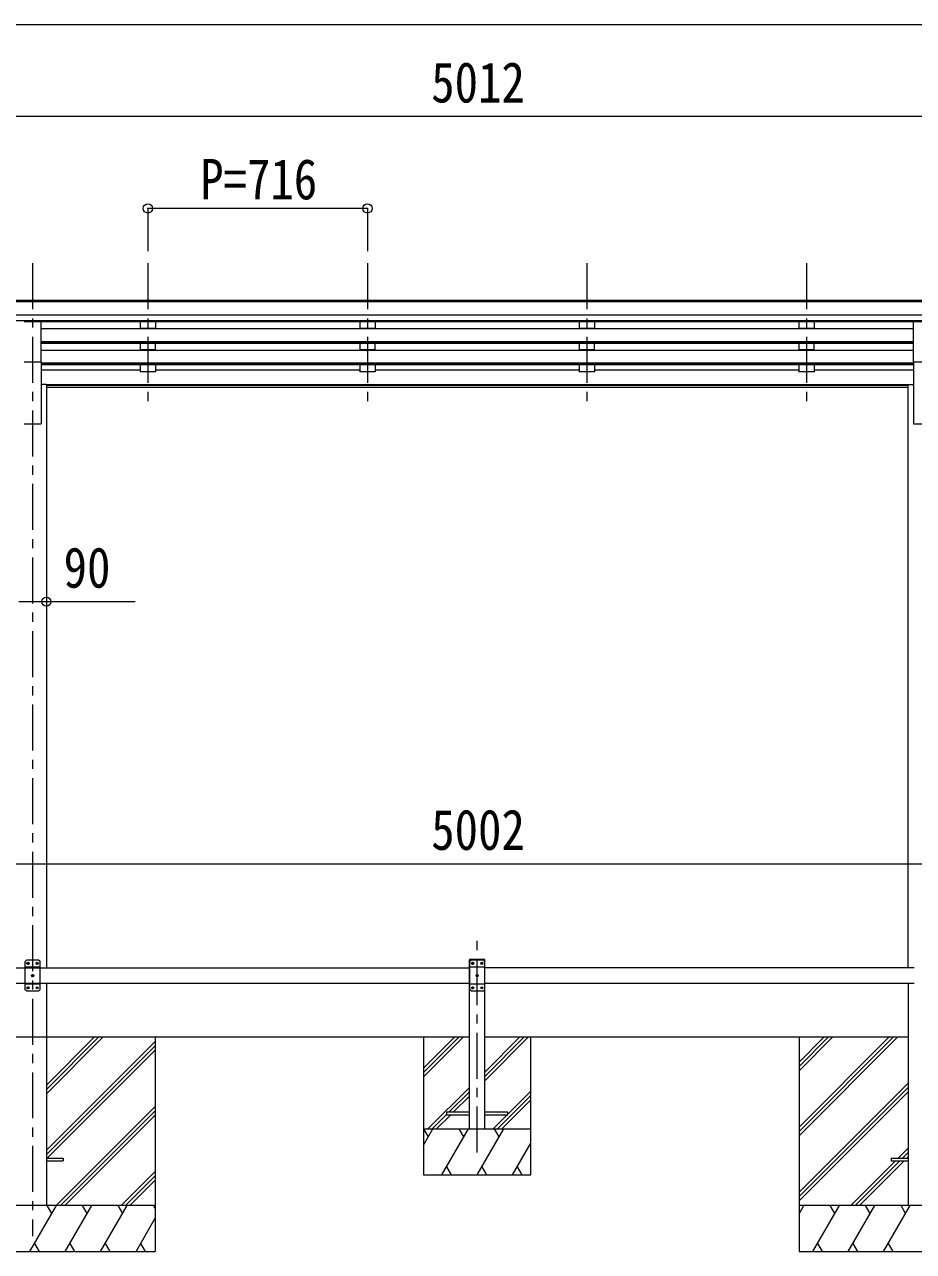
# Model space of a CAD drawing. Units: millimetres at full size, sheet at 1:30. Extents: x -8432 to 8432, y -5820 to 5820.
# Drawn here: x -157 to 2742, y -2958 to 1046 of the extents above; entities that cross this region are included whole.
import ezdxf
from ezdxf.enums import TextEntityAlignment as Align

# ---------------------------------------------------------------- set-up
doc = ezdxf.new("R2010")
doc.units = ezdxf.units.MM
doc.header["$LTSCALE"] = 30
doc.header["$PDMODE"] = 32
doc.header["$PDSIZE"] = 30
doc.linetypes.add('CHAIN1', pattern=[8, 5, -1, 1, -1])
for name, color, linetype, lineweight in [('0-0_0', 7, 'Continuous', 9), ('0-1_本体', 5, 'CHAIN1', 9), ('0-3_ELV2', 4, 'Continuous', 9), ('0-6_OTH_LINE', 6, 'Continuous', 9)]:
    doc.layers.add(name, color=color, linetype=linetype, lineweight=lineweight)
doc.styles.add('ＭＳ ゴシック', font='')
doc.styles.get('ＭＳ ゴシック').set_extended_font_data('MS Gothic')

msp = doc.modelspace()

# ---------------------------------------------------------------- linework, layer by layer
at = {"layer": '0-0_0'}
for p, q in [((-1091.61, -2257.67), (1294.39, -2257.67)), ((-85.61, -2443.3), (100.02, -2257.67)), ((-85.61, -2429.16), (85.88, -2257.67)), ((-85.61, -2415.02), (71.74, -2257.67)), ((-85.61, -2627.15), (269.19, -2272.35)), ((269.19, -2257.67), (269.19, -2957.67)), ((1144.39, -2257.67), (1144.39, -2707.67)), ((1144.39, -2360.02), (1246.73, -2257.67)), ((1144.39, -2374.16), (1260.88, -2257.67)), ((1144.39, -2388.3), (1275.02, -2257.67)), ((1344.39, -2400.44), (1487.15, -2257.67)), ((1344.39, -2386.29), (1473.01, -2257.67)), ((1344.39, -2372.15), (1458.87, -2257.67)), ((1344.39, -2257.67), (2724.39, -2257.67)), ((1494.39, -2707.67), (1494.39, -2257.67)), ((2369.19, -2257.67), (2369.19, -2957.67)), ((2369.19, -2551.85), (2663.37, -2257.67)), ((2369.19, -2565.99), (2677.51, -2257.67)), ((2369.19, -2580.13), (2691.65, -2257.67)), ((2369.19, -2368), (2479.52, -2257.67)), ((2369.19, -2353.86), (2465.38, -2257.67)), ((2369.19, -2339.72), (2451.24, -2257.67)), ((-85.61, -2641.29), (269.19, -2286.49)), ((-83.35, -2653.17), (269.19, -2300.63)), ((1158.86, -2557.67), (1294.39, -2422.15)), ((1227.01, -2503.67), (1294.39, -2436.29)), ((1419.39, -2509.28), (1494.39, -2434.28)), ((2369.19, -2763.98), (2723.99, -2409.18)), ((2369.19, -2778.12), (2723.99, -2423.32)), ((2369.19, -2792.26), (2723.99, -2437.47)), ((1241.15, -2503.67), (1294.39, -2450.43)), ((1385.14, -2557.67), (1494.39, -2448.43)), ((1399.28, -2557.67), (1494.39, -2462.57)), ((-54, -2807.67), (269.19, -2484.48)), ((-39.86, -2807.67), (269.19, -2498.62)), ((-25.72, -2807.67), (269.19, -2512.77)), ((1173.01, -2557.67), (1219.39, -2511.29)), ((1187.15, -2557.67), (1233.15, -2511.67)), ((1371, -2557.67), (1417, -2511.67)), ((1144.39, -2610.79), (1175.05, -2557.67)), ((1144.39, -2557.67), (1494.39, -2557.67)), ((1160.05, -2583.65), (1145.05, -2557.67)), ((1203.92, -2707.67), (1290.52, -2557.67)), ((1275.52, -2583.65), (1260.52, -2557.67)), ((1319.39, -2707.67), (1405.99, -2557.67)), ((1390.99, -2583.65), (1375.99, -2557.67)), ((1434.86, -2707.67), (1494.39, -2604.57)), ((2692.13, -2653.17), (2723.99, -2621.31)), ((2706.27, -2653.17), (2723.99, -2635.46)), ((1218.92, -2681.69), (1233.92, -2707.67)), ((1334.39, -2681.69), (1349.39, -2707.67)), ((1449.86, -2681.69), (1464.86, -2707.67)), ((2537.63, -2807.67), (2683.13, -2662.17)), ((2551.77, -2807.67), (2697.27, -2662.17)), ((2565.91, -2807.67), (2711.41, -2662.17)), ((2720.41, -2653.17), (2723.99, -2649.6)), ((158.13, -2807.67), (269.19, -2696.61)), ((172.27, -2807.67), (269.19, -2710.76)), ((1144.39, -2707.67), (1494.39, -2707.67)), ((186.41, -2807.67), (269.19, -2724.9)), ((269.19, -2807.67), (-530.81, -2807.67)), ((-139.65, -2957.67), (-53.05, -2807.67)), ((-68.05, -2833.65), (-83.05, -2807.67)), ((-24.18, -2957.67), (62.42, -2807.67)), ((47.42, -2833.65), (32.42, -2807.67)), ((91.29, -2957.67), (177.89, -2807.67)), ((147.89, -2807.67), (162.89, -2833.65)), ((263.36, -2807.67), (269.19, -2817.77)), ((3169.19, -2807.67), (2369.19, -2807.67)), ((2369.19, -2835.17), (2385.07, -2807.67)), ((2413.93, -2957.67), (2500.54, -2807.67)), ((2485.54, -2833.65), (2470.54, -2807.67)), ((2529.41, -2957.67), (2616.01, -2807.67)), ((2601.01, -2833.65), (2586.01, -2807.67)), ((2644.88, -2957.67), (2731.48, -2807.67)), ((2716.48, -2833.65), (2701.48, -2807.67)), ((206.76, -2957.67), (269.19, -2849.53)), ((-530.81, -2957.67), (269.19, -2957.67)), ((-124.66, -2931.69), (-109.66, -2957.67)), ((-9.19, -2931.69), (5.81, -2957.67)), ((106.28, -2931.69), (121.28, -2957.67)), ((221.75, -2931.69), (236.75, -2957.67)), ((2369.19, -2957.67), (3169.19, -2957.67)), ((2428.93, -2931.69), (2443.93, -2957.67)), ((2544.4, -2931.69), (2559.4, -2957.67)), ((2659.87, -2931.69), (2674.87, -2957.67))]:
    msp.add_line(p, q, dxfattribs=at)
at = {"layer": '0-1_本体'}
for p, q in [((-130.61, 266.73), (-130.61, -2907.67)), ((245.39, 266.73), (245.39, -210.79)), ((961.39, 266.73), (961.39, -210.79)), ((1677.39, 266.73), (1677.39, -210.79)), ((2393.39, 266.73), (2393.39, -210.79)), ((1319.39, -2634.23), (1319.39, -1918.19))]:
    msp.add_line(p, q, dxfattribs=at)
at = {"layer": '0-3_ELV2'}
for p, q in [((3808.89, 145.72), (-1180.11, 145.72)), ((3808.89, 140.51), (-1180.11, 140.51)), ((3818.89, 96.98), (-1180.11, 96.98)), ((3818.89, 79.12), (-1180.11, 79.12)), ((-158.11, 76.7), (-103.11, 76.7)), ((-103.11, -55.1), (-103.11, 76.7)), ((2741.89, 75.88), (-103.11, 75.88)), ((-103.11, 53.81), (2741.89, 53.81)), ((220.39, 75.78), (220.39, 53.91)), ((270.39, 53.91), (220.39, 53.91)), ((270.39, 75.78), (270.39, 53.91)), ((936.39, 75.78), (936.39, 53.91)), ((986.39, 53.91), (936.39, 53.91)), ((986.39, 75.78), (986.39, 53.91)), ((1652.39, 75.78), (1652.39, 53.91)), ((1702.39, 53.91), (1652.39, 53.91)), ((1702.39, 75.78), (1702.39, 53.91)), ((2368.39, 75.78), (2368.39, 53.91)), ((2418.39, 53.91), (2368.39, 53.91)), ((2418.39, 75.78), (2418.39, 53.91)), ((2741.89, -55.1), (2741.89, 76.7)), ((2741.89, 76.7), (2796.89, 76.7)), ((-103.11, 11.93), (2741.89, 11.93)), ((-103.11, 10.44), (2741.89, 10.44)), ((-103.11, 6.12), (2741.89, 6.12)), ((220.39, 6.12), (220.39, -16.19)), ((270.39, -16.19), (270.39, 6.12)), ((936.39, 6.12), (936.39, -16.19)), ((986.39, -16.19), (986.39, 6.12)), ((1652.39, 6.12), (1652.39, -16.19)), ((1702.39, -16.19), (1702.39, 6.12)), ((2368.39, 6.12), (2368.39, -16.19)), ((2418.39, -16.19), (2418.39, 6.12)), ((-103.11, -16.29), (2741.89, -16.29)), ((270.39, -16.19), (220.39, -16.19)), ((986.39, -16.19), (936.39, -16.19)), ((1702.39, -16.19), (1652.39, -16.19)), ((2418.39, -16.19), (2368.39, -16.19)), ((-158.11, -55.1), (-103.11, -55.1)), ((-103.11, -55.1), (-103.11, -257.67)), ((-103.11, -58.17), (2741.89, -58.17)), ((-103.11, -59.66), (2741.89, -59.66)), ((-103.11, -63.98), (2741.89, -63.98)), ((220.39, -63.98), (220.39, -87.03)), ((270.39, -63.98), (270.39, -87.03)), ((936.39, -63.98), (936.39, -87.03)), ((986.39, -63.98), (986.39, -87.03)), ((1652.39, -63.98), (1652.39, -87.03)), ((1702.39, -63.98), (1702.39, -87.03)), ((2368.39, -63.98), (2368.39, -87.03)), ((2418.39, -63.98), (2418.39, -87.03)), ((2741.89, -55.1), (2741.89, -257.67)), ((2741.89, -55.1), (2796.89, -55.1)), ((220.39, -82.08), (-103.11, -82.08)), ((270.39, -87.03), (220.39, -87.03)), ((936.39, -82.08), (270.39, -82.08)), ((986.39, -87.03), (936.39, -87.03)), ((1652.39, -82.08), (986.39, -82.08)), ((1702.39, -87.03), (1652.39, -87.03)), ((2368.39, -82.08), (1702.39, -82.08)), ((2418.39, -87.03), (2368.39, -87.03)), ((2741.89, -82.08), (2418.39, -82.08)), ((-85.41, -128.67), (-103.11, -128.67)), ((-85.41, -128.67), (-85.41, -2032.67)), ((-85.41, -129.1), (2724.19, -129.1)), ((-85.41, -130.49), (2724.19, -130.49)), ((2724.19, -138.18), (-85.41, -138.18)), ((2724.19, -128.67), (2724.19, -2032.67)), ((2724.19, -128.67), (2741.89, -128.67)), ((-158.11, -257.67), (-103.11, -257.67)), ((2741.89, -257.67), (2796.89, -257.67)), ((-1091.61, -2032.67), (1294.39, -2032.67)), ((-150.61, -2007.67), (-155.61, -2012.67)), ((-155.61, -2012.67), (-155.61, -2102.67)), ((-105.61, -2030.37), (-155.61, -2030.37)), ((-110.61, -2007.67), (-150.61, -2007.67)), ((-146.87, -2017.25), (-147.71, -2017.25)), ((-144.35, -2018.09), (-143.51, -2018.09)), ((-116.87, -2017.25), (-117.71, -2017.25)), ((-114.35, -2018.09), (-113.51, -2018.09)), ((-110.61, -2007.67), (-105.61, -2012.67)), ((-105.61, -2102.67), (-105.61, -2012.67)), ((1294.09, -2007.67), (1294.19, -2005.62)), ((1344.69, -2007.67), (1294.09, -2007.67)), ((1294.39, -2557.67), (1294.39, -2007.67)), ((1299.39, -2007.67), (1294.39, -2012.67)), ((1294.39, -2012.67), (1294.39, -2102.67)), ((1344.39, -2030.37), (1294.39, -2030.37)), ((1343.58, -2004.67), (1295.19, -2004.67)), ((1339.39, -2007.67), (1299.39, -2007.67)), ((1303.13, -2017.25), (1302.29, -2017.25)), ((1305.65, -2018.09), (1306.49, -2018.09)), ((1333.13, -2017.25), (1332.29, -2017.25)), ((1335.65, -2018.09), (1336.49, -2018.09)), ((1339.39, -2007.67), (1344.39, -2012.67)), ((1344.39, -2557.67), (1344.39, -2007.67)), ((1344.39, -2102.67), (1344.39, -2012.67)), ((2744.39, -2032.67), (1344.39, -2032.67)), ((1344.69, -2007.67), (1344.58, -2005.62)), ((-131.87, -2057.25), (-132.71, -2057.25)), ((-129.35, -2058.09), (-128.51, -2058.09)), ((1318.13, -2057.25), (1317.29, -2057.25)), ((1320.65, -2058.09), (1321.49, -2058.09)), ((-1091.61, -2082.67), (1294.39, -2082.67)), ((-105.61, -2084.97), (-155.61, -2084.97)), ((-150.61, -2107.67), (-155.61, -2102.67)), ((-150.61, -2107.67), (-110.61, -2107.67)), ((-146.87, -2097.25), (-147.71, -2097.25)), ((-144.35, -2098.09), (-143.51, -2098.09)), ((-116.87, -2097.25), (-117.71, -2097.25)), ((-114.35, -2098.09), (-113.51, -2098.09)), ((-110.61, -2107.67), (-105.61, -2102.67)), ((-85.61, -2082.67), (-85.61, -2807.67)), ((1344.39, -2084.97), (1294.39, -2084.97)), ((1299.39, -2107.67), (1294.39, -2102.67)), ((1299.39, -2107.67), (1339.39, -2107.67)), ((1303.13, -2097.25), (1302.29, -2097.25)), ((1305.65, -2098.09), (1306.49, -2098.09)), ((1333.13, -2097.25), (1332.29, -2097.25)), ((1335.65, -2098.09), (1336.49, -2098.09)), ((1339.39, -2107.67), (1344.39, -2102.67)), ((1344.39, -2082.67), (2744.39, -2082.67)), ((2724.39, -2082.67), (2724.39, -2807.67)), ((1294.39, -2503.67), (1219.39, -2503.67)), ((1344.39, -2511.67), (1419.39, -2511.67)), ((-85.61, -2653.17), (-30.81, -2653.17)), ((-85.61, -2662.17), (-30.81, -2662.17)), ((-30.81, -2653.17), (-30.81, -2662.17)), ((2669.19, -2653.17), (2669.19, -2662.17)), ((2669.19, -2653.17), (2723.99, -2653.17)), ((2669.19, -2662.17), (2723.99, -2662.17))]:
    msp.add_line(p, q, dxfattribs=at)
for points in [[(-147.71, -2017.25), (-147.71, -2018.09), (-146.87, -2018.09)], [(-145.19, -2016.41), (-145.19, -2015.57), (-146.03, -2015.57), (-146.03, -2016.41)], [(-146.03, -2018.93), (-146.03, -2019.77), (-145.19, -2019.77), (-145.19, -2018.93)], [(-143.51, -2018.09), (-143.51, -2017.25), (-144.35, -2017.25)], [(-117.71, -2017.25), (-117.71, -2018.09), (-116.87, -2018.09)], [(-115.19, -2016.41), (-115.19, -2015.57), (-116.03, -2015.57), (-116.03, -2016.41)], [(-116.03, -2018.93), (-116.03, -2019.77), (-115.19, -2019.77), (-115.19, -2018.93)], [(-113.51, -2018.09), (-113.51, -2017.25), (-114.35, -2017.25)], [(1302.29, -2017.25), (1302.29, -2018.09), (1303.13, -2018.09)], [(1304.81, -2016.41), (1304.81, -2015.57), (1303.97, -2015.57), (1303.97, -2016.41)], [(1303.97, -2018.93), (1303.97, -2019.77), (1304.81, -2019.77), (1304.81, -2018.93)], [(1306.49, -2018.09), (1306.49, -2017.25), (1305.65, -2017.25)], [(1332.29, -2017.25), (1332.29, -2018.09), (1333.13, -2018.09)], [(1334.81, -2016.41), (1334.81, -2015.57), (1333.97, -2015.57), (1333.97, -2016.41)], [(1333.97, -2018.93), (1333.97, -2019.77), (1334.81, -2019.77), (1334.81, -2018.93)], [(1336.49, -2018.09), (1336.49, -2017.25), (1335.65, -2017.25)], [(-132.71, -2057.25), (-132.71, -2058.09), (-131.87, -2058.09)], [(-130.19, -2056.41), (-130.19, -2055.57), (-131.03, -2055.57), (-131.03, -2056.41)], [(-131.03, -2058.93), (-131.03, -2059.77), (-130.19, -2059.77), (-130.19, -2058.93)], [(-128.51, -2058.09), (-128.51, -2057.25), (-129.35, -2057.25)], [(1317.29, -2057.25), (1317.29, -2058.09), (1318.13, -2058.09)], [(1319.81, -2056.41), (1319.81, -2055.57), (1318.97, -2055.57), (1318.97, -2056.41)], [(1318.97, -2058.93), (1318.97, -2059.77), (1319.81, -2059.77), (1319.81, -2058.93)], [(1321.49, -2058.09), (1321.49, -2057.25), (1320.65, -2057.25)], [(-147.71, -2097.25), (-147.71, -2098.09), (-146.87, -2098.09)], [(-145.19, -2096.41), (-145.19, -2095.57), (-146.03, -2095.57), (-146.03, -2096.41)], [(-146.03, -2098.93), (-146.03, -2099.77), (-145.19, -2099.77), (-145.19, -2098.93)], [(-143.51, -2098.09), (-143.51, -2097.25), (-144.35, -2097.25)], [(-117.71, -2097.25), (-117.71, -2098.09), (-116.87, -2098.09)], [(-115.19, -2096.41), (-115.19, -2095.57), (-116.03, -2095.57), (-116.03, -2096.41)], [(-116.03, -2098.93), (-116.03, -2099.77), (-115.19, -2099.77), (-115.19, -2098.93)], [(-113.51, -2098.09), (-113.51, -2097.25), (-114.35, -2097.25)], [(1302.29, -2097.25), (1302.29, -2098.09), (1303.13, -2098.09)], [(1304.81, -2096.41), (1304.81, -2095.57), (1303.97, -2095.57), (1303.97, -2096.41)], [(1303.97, -2098.93), (1303.97, -2099.77), (1304.81, -2099.77), (1304.81, -2098.93)], [(1306.49, -2098.09), (1306.49, -2097.25), (1305.65, -2097.25)], [(1332.29, -2097.25), (1332.29, -2098.09), (1333.13, -2098.09)], [(1334.81, -2096.41), (1334.81, -2095.57), (1333.97, -2095.57), (1333.97, -2096.41)], [(1333.97, -2098.93), (1333.97, -2099.77), (1334.81, -2099.77), (1334.81, -2098.93)], [(1336.49, -2098.09), (1336.49, -2097.25), (1335.65, -2097.25)], [(1219.39, -2503.67), (1219.39, -2511.67), (1294.39, -2511.67)], [(1419.39, -2511.67), (1419.39, -2503.67), (1344.39, -2503.67)]]:
    msp.add_lwpolyline(points, dxfattribs=at)
for centre in [(-145.61, -2017.67), (-115.61, -2017.67), (1304.39, -2017.67), (1334.39, -2017.67), (-130.61, -2057.67), (1319.39, -2057.67), (-145.61, -2097.67), (-115.61, -2097.67), (1304.39, -2097.67), (1334.39, -2097.67)]:
    msp.add_circle(centre, 3.5, dxfattribs=at)
for centre, radius, start, end in [((-146.87, -2016.41), 0.84, 270, 0), ((-146.87, -2018.93), 0.84, 0, 90), ((-144.35, -2016.41), 0.84, 180, 270), ((-144.35, -2018.93), 0.84, 90, 180), ((-116.87, -2016.41), 0.84, 270, 0), ((-116.87, -2018.93), 0.84, 0, 90), ((-114.35, -2016.41), 0.84, 180, 270), ((-114.35, -2018.93), 0.84, 90, 180), ((1295.19, -2005.67), 1, 90, 176.99994), ((1303.13, -2016.41), 0.84, 270, 0), ((1303.13, -2018.93), 0.84, 0, 90), ((1305.65, -2016.41), 0.84, 180, 270), ((1305.65, -2018.93), 0.84, 90, 180), ((1333.13, -2016.41), 0.84, 270, 0), ((1333.13, -2018.93), 0.84, 0, 90), ((1335.65, -2016.41), 0.84, 180, 270), ((1335.65, -2018.93), 0.84, 90, 180), ((1343.58, -2005.67), 1, 3.00011, 90), ((-131.87, -2056.41), 0.84, 270, 0), ((-131.87, -2058.93), 0.84, 0, 90), ((-129.35, -2056.41), 0.84, 180, 270), ((-129.35, -2058.93), 0.84, 90, 180), ((1318.13, -2056.41), 0.84, 270, 0), ((1318.13, -2058.93), 0.84, 0, 90), ((1320.65, -2056.41), 0.84, 180, 270), ((1320.65, -2058.93), 0.84, 90, 180), ((-146.87, -2096.41), 0.84, 270, 0), ((-146.87, -2098.93), 0.84, 0, 90), ((-144.35, -2096.41), 0.84, 180, 270), ((-144.35, -2098.93), 0.84, 90, 180), ((-116.87, -2096.41), 0.84, 270, 0), ((-116.87, -2098.93), 0.84, 0, 90), ((-114.35, -2096.41), 0.84, 180, 270), ((-114.35, -2098.93), 0.84, 90, 180), ((1303.13, -2096.41), 0.84, 270, 0), ((1303.13, -2098.93), 0.84, 0, 90), ((1305.65, -2096.41), 0.84, 180, 270), ((1305.65, -2098.93), 0.84, 90, 180), ((1333.13, -2096.41), 0.84, 270, 0), ((1333.13, -2098.93), 0.84, 0, 90), ((1335.65, -2096.41), 0.84, 180, 270), ((1335.65, -2098.93), 0.84, 90, 180)]:
    msp.add_arc(centre, radius, start, end, dxfattribs=at)
at = {"layer": '0-6_OTH_LINE'}
for p, q in [((-1206.61, 1045.73), (6709.39, 1045.73)), ((3825.39, 745.73), (-1186.61, 745.73)), ((245.39, 445.72), (245.39, 306.76)), ((961.39, 445.72), (245.39, 445.72)), ((961.39, 445.72), (961.39, 306.76)), ((-175.81, -837.22), (-85.81, -837.22)), ((-85.81, -837.22), (203.61, -837.22)), ((-1181.61, -1692.92), (3820.39, -1692.92))]:
    msp.add_line(p, q, dxfattribs=at)
for p in [(245.39, 445.72), (961.39, 445.72), (-85.81, -837.22)]:
    msp.add_point(p, dxfattribs=at)

# ---------------------------------------------------------------- texts
at = {"layer": '0-6_OTH_LINE', "color": 7, "style": 'ＭＳ ゴシック', "width": 0.85}
for s, p in [('5012', (1169.39, 751.73)), ('P=716', (415.89, 435.72)), ('90', (-29.44, -831.43)), ('5002', (1169.39, -1686.92))]:
    msp.add_text(s, height=132, dxfattribs=at).set_placement(p, align=Align.BOTTOM_LEFT)

doc.saveas('drawing.dxf')
